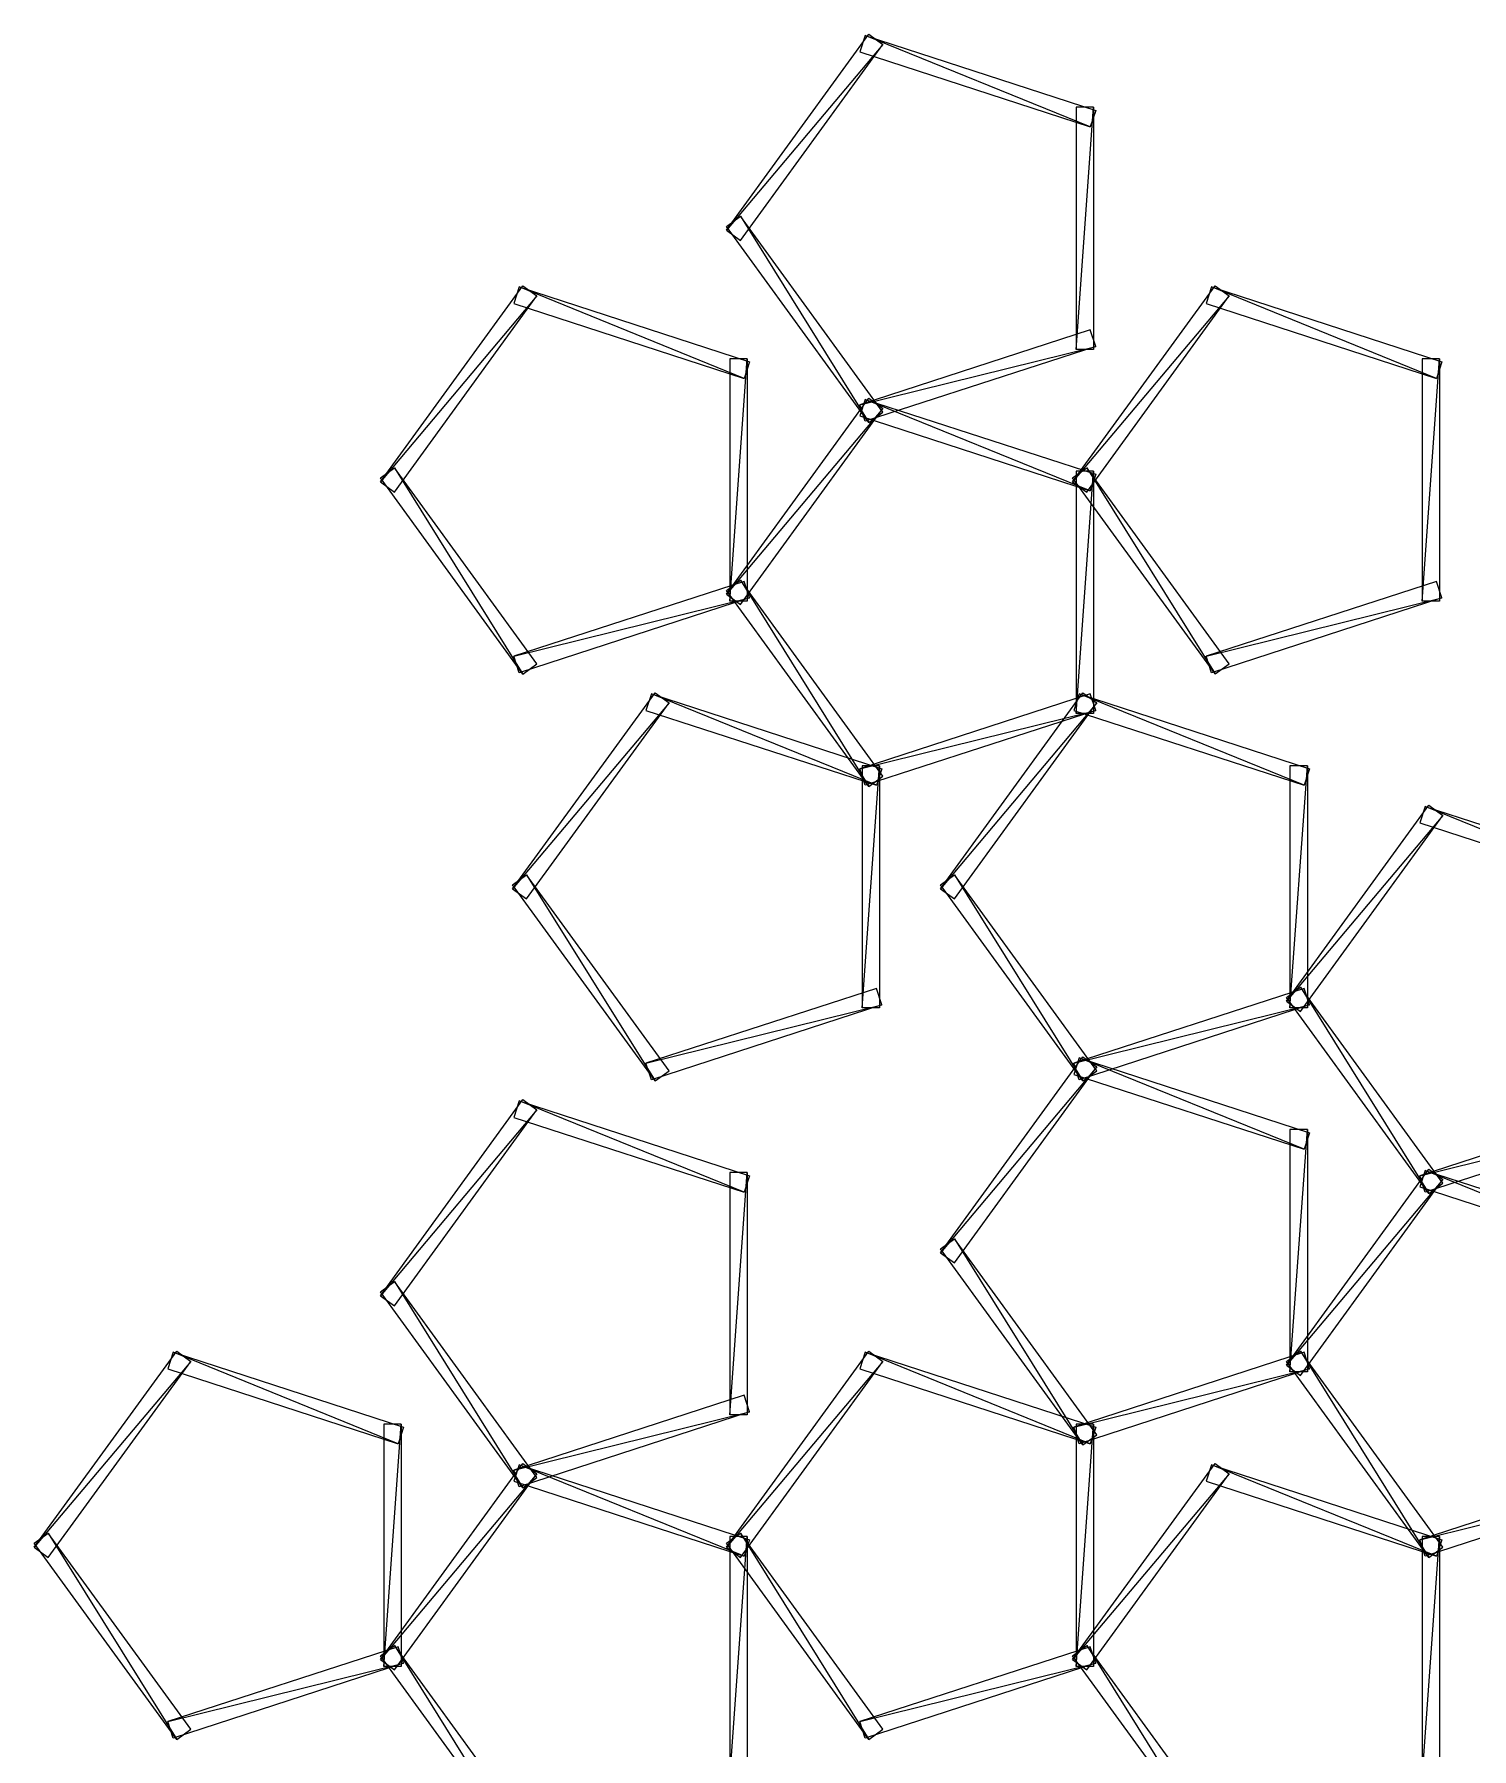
# Model space of a CAD drawing. Header units: metres. Extents: x 99 to 538, y -136 to 284.
# Drawn here: x 236.2 to 319, y 185.2 to 284 of the extents above; entities that cross this region are included whole.
import ezdxf

# ---------------------------------------------------------------- set-up
doc = ezdxf.new("R2010")
doc.units = ezdxf.units.M

msp = doc.modelspace()

# ---------------------------------------------------------------- linework, layer by layer
for points in [[(285.06683, 283.4294), (276.05234, 272.7233), (284.2578, 284.0172), (284.2579, 284.0173, 0.0001)], [(284.04742, 283.94882), (283.7384, 282.99777), (297.01517, 278.6839), (297.01526, 278.684, 0.0001)], [(297.01517, 278.6839), (284.04742, 283.94882), (297.3242, 279.63495), (297.32428, 279.63504, 0.0001)], [(276.05234, 272.7233), (276.86136, 272.13553), (285.06683, 283.4294), (285.06693, 283.4295, 0.0001)], [(297.19415, 279.81393), (296.19415, 279.81393), (296.19415, 265.8539), (296.19424, 265.854, 0.0001)], [(296.19415, 265.8539), (297.19415, 279.81393), (297.19415, 265.8539), (297.19424, 265.854, 0.0001)], [(276.86136, 273.53235), (284.2578, 261.65067), (276.05234, 272.94455), (276.05243, 272.94464, 0.0001)], [(284.2578, 261.65067), (285.06683, 262.23843), (276.86136, 273.53235), (276.86145, 273.53244, 0.0001)], [(265.1234, 268.93967), (256.10892, 258.23355), (264.3144, 269.52747), (264.31448, 269.52756, 0.0001)], [(256.10892, 258.23355), (256.91794, 257.64578), (265.1234, 268.93967), (265.1235, 268.93976, 0.0001)], [(264.104, 269.45908), (263.79498, 268.50803), (277.07175, 264.19415), (277.07184, 264.19424, 0.0001)], [(277.07175, 264.19415), (264.104, 269.45908), (277.38077, 265.1452), (277.38086, 265.1453, 0.0001)], [(305.01025, 268.9397), (295.99576, 258.23358), (304.20123, 269.52747), (304.20132, 269.52756, 0.0001)], [(295.99576, 258.23358), (296.80478, 257.6458), (305.01025, 268.9397), (305.01035, 268.9398, 0.0001)], [(303.99084, 269.4591), (303.68182, 268.50806), (316.9586, 264.19418), (316.95868, 264.19427, 0.0001)], [(316.9586, 264.19418), (303.99084, 269.4591), (317.2676, 265.14523), (317.2677, 265.14532, 0.0001)], [(297.3242, 266.0329), (297.01517, 266.98395), (283.7384, 262.67007), (283.7385, 262.67017, 0.0001)], [(283.7384, 262.67007), (297.3242, 266.0329), (284.04742, 261.71902), (284.04752, 261.71912, 0.0001)], [(277.25073, 265.3242), (276.25073, 265.3242), (276.25073, 251.36418), (276.25082, 251.36429, 0.0001)], [(276.25073, 251.36418), (277.25073, 265.3242), (277.25073, 251.36418), (277.25082, 251.36429, 0.0001)], [(317.13757, 265.32422), (316.13757, 265.32422), (316.13757, 251.36421), (316.13766, 251.36432, 0.0001)], [(316.13757, 251.36421), (317.13757, 265.32422), (317.13757, 251.36421), (317.13766, 251.36432, 0.0001)], [(285.06683, 262.45966), (276.05234, 251.75357), (284.2578, 263.04745), (284.2579, 263.04755, 0.0001)], [(284.04742, 262.9791), (283.7384, 262.02805), (297.01517, 257.71417), (297.01526, 257.71426, 0.0001)], [(297.01517, 257.71417), (284.04742, 262.9791), (297.3242, 258.66522), (297.32428, 258.6653, 0.0001)], [(276.05234, 251.75357), (276.86136, 251.16579), (285.06683, 262.45966), (285.06693, 262.45975, 0.0001)], [(256.91794, 259.04257), (264.3144, 247.1609), (256.10892, 258.45477), (256.109, 258.45486, 0.0001)], [(264.3144, 247.1609), (265.1234, 247.74869), (256.91794, 259.04257), (256.91803, 259.04266, 0.0001)], [(296.80478, 259.0426), (304.20123, 247.16095), (295.99576, 258.45483), (295.99585, 258.45493, 0.0001)], [(297.19415, 258.8442), (296.19415, 258.8442), (296.19415, 244.8842), (296.19424, 244.88431, 0.0001)], [(296.19415, 244.8842), (297.19415, 258.8442), (297.19415, 244.8842), (297.19424, 244.88431, 0.0001)], [(304.20123, 247.16095), (305.01025, 247.74873), (296.80478, 259.0426), (296.80487, 259.0427, 0.0001)], [(277.38077, 251.54315), (277.07175, 252.4942), (263.79498, 248.18033), (263.79507, 248.18044, 0.0001)], [(276.86136, 252.56256), (284.2578, 240.6809), (276.05234, 251.97478), (276.05243, 251.97488, 0.0001)], [(284.2578, 240.6809), (285.06683, 241.26868), (276.86136, 252.56256), (276.86145, 252.56267, 0.0001)], [(317.2676, 251.5432), (316.9586, 252.49425), (303.68182, 248.18037), (303.68192, 248.18048, 0.0001)], [(263.79498, 248.18033), (277.38077, 251.54315), (264.104, 247.22926), (264.1041, 247.22937, 0.0001)], [(303.68182, 248.18037), (317.2676, 251.5432), (303.99084, 247.22931), (303.99094, 247.22942, 0.0001)], [(272.74112, 245.49478), (263.72662, 234.78868), (271.9321, 246.08257), (271.9322, 246.08267, 0.0001)], [(271.7217, 246.01419), (271.4127, 245.06314), (284.68945, 240.74925), (284.68954, 240.74936, 0.0001)], [(284.68945, 240.74925), (271.7217, 246.01419), (284.99847, 241.70032), (284.99857, 241.70042, 0.0001)], [(297.3242, 245.06314), (297.01517, 246.01419), (283.7384, 241.70032), (283.7385, 241.70042, 0.0001)], [(297.39255, 245.49478), (288.37805, 234.78868), (296.58353, 246.08257), (296.58362, 246.08267, 0.0001)], [(296.37314, 246.01424), (296.06412, 245.06319), (309.34088, 240.7493), (309.34097, 240.7494, 0.0001)], [(309.34088, 240.7493), (296.37314, 246.01424), (309.6499, 241.70036), (309.65, 241.70047, 0.0001)], [(263.72662, 234.78868), (264.53564, 234.2009), (272.74112, 245.49478), (272.7412, 245.49489, 0.0001)], [(283.7384, 241.70032), (297.3242, 245.06314), (284.04742, 240.74925), (284.04752, 240.74936, 0.0001)], [(288.37805, 234.78868), (289.18707, 234.2009), (297.39255, 245.49478), (297.39264, 245.49489, 0.0001)], [(284.86844, 241.87929), (283.86844, 241.87929), (283.86844, 227.91928), (283.86853, 227.91939, 0.0001)], [(283.86844, 227.91928), (284.86844, 241.87929), (284.86844, 227.91928), (284.86853, 227.91939, 0.0001)], [(309.51987, 241.87933), (308.51987, 241.87933), (308.51987, 227.91933), (308.51996, 227.91943, 0.0001)], [(308.51987, 227.91933), (309.51987, 241.87933), (309.51987, 227.91933), (309.51996, 227.91943, 0.0001)], [(317.33597, 239.0148), (308.32147, 228.3087), (316.52695, 239.60258), (316.52704, 239.60269, 0.0001)], [(316.31656, 239.53421), (316.00754, 238.58316), (329.2843, 234.26927), (329.2844, 234.26938, 0.0001)], [(329.2843, 234.26927), (316.31656, 239.53421), (329.59332, 235.22034), (329.5934, 235.22044, 0.0001)], [(308.32147, 228.3087), (309.1305, 227.72092), (317.33597, 239.0148), (317.33606, 239.01491, 0.0001)], [(264.53564, 235.59769), (271.9321, 223.71602), (263.72662, 235.0099), (263.7267, 235.01001, 0.0001)], [(271.9321, 223.71602), (272.74112, 224.3038), (264.53564, 235.59769), (264.53574, 235.5978, 0.0001)], [(289.18707, 235.5977), (296.58353, 223.71603), (288.37805, 235.00992), (288.37814, 235.01003, 0.0001)], [(296.58353, 223.71603), (297.39255, 224.30382), (289.18707, 235.5977), (289.18716, 235.59781, 0.0001)], [(284.99847, 228.09827), (284.68945, 229.04932), (271.4127, 224.73544), (271.41278, 224.73555, 0.0001)], [(309.6499, 228.09831), (309.34088, 229.04936), (296.06412, 224.73549), (296.0642, 224.7356, 0.0001)], [(309.1305, 229.11772), (316.52695, 217.23605), (308.32147, 228.52994), (308.32156, 228.53004, 0.0001)], [(316.52695, 217.23605), (317.33597, 217.82384), (309.1305, 229.11772), (309.13058, 229.11783, 0.0001)], [(271.4127, 224.73544), (284.99847, 228.09827), (271.7217, 223.78438), (271.7218, 223.78448, 0.0001)], [(296.06412, 224.73549), (309.6499, 228.09831), (296.37314, 223.78442), (296.37323, 223.78453, 0.0001)], [(297.39255, 224.52505), (288.37805, 213.81895), (296.58353, 225.11284), (296.58362, 225.11295, 0.0001)], [(288.37805, 213.81895), (289.18707, 213.23117), (297.39255, 224.52505), (297.39264, 224.52516, 0.0001)], [(296.37314, 225.0445), (296.06412, 224.09344), (309.34088, 219.77956), (309.34097, 219.77966, 0.0001)], [(309.34088, 219.77956), (296.37314, 225.0445), (309.6499, 220.73062), (309.65, 220.73073, 0.0001)], [(265.1234, 222.04993), (256.10892, 211.34383), (264.3144, 222.63771), (264.31448, 222.63782, 0.0001)], [(264.104, 222.56934), (263.79498, 221.61829), (277.07175, 217.3044), (277.07184, 217.3045, 0.0001)], [(277.07175, 217.3044), (264.104, 222.56934), (277.38077, 218.25546), (277.38086, 218.25557, 0.0001)], [(329.59332, 221.61833), (329.2843, 222.56938), (316.00754, 218.25551), (316.00763, 218.25562, 0.0001)], [(256.10892, 211.34383), (256.91794, 210.75604), (265.1234, 222.04993), (265.1235, 222.05003, 0.0001)], [(316.00754, 218.25551), (329.59332, 221.61833), (316.31656, 217.30444), (316.31665, 217.30455, 0.0001)], [(309.51987, 220.90959), (308.51987, 220.90959), (308.51987, 206.94958), (308.51996, 206.94969, 0.0001)], [(308.51987, 206.94958), (309.51987, 220.90959), (309.51987, 206.94958), (309.51996, 206.94969, 0.0001)], [(277.25073, 218.43443), (276.25073, 218.43443), (276.25073, 204.47443), (276.25082, 204.47453, 0.0001)], [(276.25073, 204.47443), (277.25073, 218.43443), (277.25073, 204.47443), (277.25082, 204.47453, 0.0001)], [(317.33597, 218.04507), (308.32147, 207.33897), (316.52695, 218.63286), (316.52704, 218.63297, 0.0001)], [(316.31656, 218.56451), (316.00754, 217.61346), (329.2843, 213.29958), (329.2844, 213.29968, 0.0001)], [(329.2843, 213.29958), (316.31656, 218.56451), (329.59332, 214.25064), (329.5934, 214.25075, 0.0001)], [(308.32147, 207.33897), (309.1305, 206.75119), (317.33597, 218.04507), (317.33606, 218.04518, 0.0001)], [(289.18707, 214.62796), (296.58353, 202.74629), (288.37805, 214.04018), (288.37814, 214.04028, 0.0001)], [(296.58353, 202.74629), (297.39255, 203.33408), (289.18707, 214.62796), (289.18716, 214.62807, 0.0001)], [(256.91794, 212.15285), (264.3144, 200.27118), (256.10892, 211.56506), (256.109, 211.56517, 0.0001)], [(264.3144, 200.27118), (265.1234, 200.85896), (256.91794, 212.15285), (256.91803, 212.15295, 0.0001)], [(245.18001, 207.56021), (236.16551, 196.85411), (244.371, 208.148), (244.37111, 208.1481, 0.0001)], [(236.16551, 196.85411), (236.97452, 196.26633), (245.18001, 207.56021), (245.18011, 207.56032, 0.0001)], [(244.1606, 208.07962), (243.85158, 207.12857), (257.12833, 202.81468), (257.12842, 202.81479, 0.0001)], [(257.12833, 202.81468), (244.1606, 208.07962), (257.43735, 203.76575), (257.43744, 203.76585, 0.0001)], [(285.06683, 207.56018), (276.05234, 196.85408), (284.2578, 208.14796), (284.2579, 208.14807, 0.0001)], [(276.05234, 196.85408), (276.86136, 196.2663), (285.06683, 207.56018), (285.06693, 207.56029, 0.0001)], [(284.04742, 208.07959), (283.7384, 207.12854), (297.01517, 202.81465), (297.01526, 202.81476, 0.0001)], [(297.01517, 202.81465), (284.04742, 208.07959), (297.3242, 203.76572), (297.32428, 203.76582, 0.0001)], [(309.6499, 207.12854), (309.34088, 208.07959), (296.06412, 203.76572), (296.0642, 203.76582, 0.0001)], [(309.1305, 208.14795), (316.52695, 196.26628), (308.32147, 207.56017), (308.32156, 207.56027, 0.0001)], [(316.52695, 196.26628), (317.33597, 196.85406), (309.1305, 208.14795), (309.13058, 208.14806, 0.0001)], [(296.06412, 203.76572), (309.6499, 207.12854), (296.37314, 202.81465), (296.37323, 202.81476, 0.0001)], [(277.38077, 204.65341), (277.07175, 205.60446), (263.79498, 201.29059), (263.79507, 201.2907, 0.0001)], [(263.79498, 201.29059), (277.38077, 204.65341), (264.104, 200.33952), (264.1041, 200.33963, 0.0001)], [(257.3073, 203.94472), (256.3073, 203.94472), (256.3073, 189.98471), (256.3074, 189.98482, 0.0001)], [(256.3073, 189.98471), (257.3073, 203.94472), (257.3073, 189.98471), (257.3074, 189.98482, 0.0001)], [(297.19415, 203.94469), (296.19415, 203.94469), (296.19415, 189.98468), (296.19424, 189.98479, 0.0001)], [(296.19415, 189.98468), (297.19415, 203.94469), (297.19415, 189.98468), (297.19424, 189.98479, 0.0001)], [(265.1234, 201.0802), (256.10892, 190.3741), (264.3144, 201.66798), (264.31448, 201.66809, 0.0001)], [(264.104, 201.5996), (263.79498, 200.64854), (277.07175, 196.33466), (277.07184, 196.33476, 0.0001)], [(277.07175, 196.33466), (264.104, 201.5996), (277.38077, 197.28572), (277.38086, 197.28583, 0.0001)], [(305.01025, 201.08017), (295.99576, 190.37407), (304.20123, 201.66795), (304.20132, 201.66806, 0.0001)], [(303.99084, 201.59958), (303.68182, 200.64853), (316.9586, 196.33464), (316.95868, 196.33475, 0.0001)], [(316.9586, 196.33464), (303.99084, 201.59958), (317.2676, 197.2857), (317.2677, 197.28581, 0.0001)], [(329.59332, 200.64856), (329.2843, 201.59961), (316.00754, 197.28574), (316.00763, 197.28584, 0.0001)], [(256.10892, 190.3741), (256.91794, 189.78632), (265.1234, 201.0802), (265.1235, 201.0803, 0.0001)], [(295.99576, 190.37407), (296.80478, 189.78629), (305.01025, 201.08017), (305.01035, 201.08028, 0.0001)], [(316.00754, 197.28574), (329.59332, 200.64856), (316.31656, 196.33467), (316.31665, 196.33478, 0.0001)], [(236.97452, 197.66312), (244.371, 185.78145), (236.16551, 197.07533), (236.16562, 197.07544, 0.0001)], [(244.371, 185.78145), (245.18001, 186.36923), (236.97452, 197.66312), (236.97462, 197.66322, 0.0001)], [(276.86136, 197.66312), (284.2578, 185.78145), (276.05234, 197.07533), (276.05243, 197.07544, 0.0001)], [(284.2578, 185.78145), (285.06683, 186.36923), (276.86136, 197.66312), (276.86145, 197.66322, 0.0001)], [(277.25073, 197.46472), (276.25073, 197.46472), (276.25073, 183.50471), (276.25082, 183.50482, 0.0001)], [(276.25073, 183.50471), (277.25073, 197.46472), (277.25073, 183.50471), (277.25082, 183.50482, 0.0001)], [(317.13757, 197.4647), (316.13757, 197.4647), (316.13757, 183.5047), (316.13766, 183.5048, 0.0001)], [(316.13757, 183.5047), (317.13757, 197.4647), (317.13757, 183.5047), (317.13766, 183.5048, 0.0001)], [(257.43735, 190.1637), (257.12833, 191.11475), (243.85156, 186.80087), (243.85167, 186.80098, 0.0001)], [(256.91794, 191.1831), (264.3144, 179.30144), (256.10892, 190.59532), (256.109, 190.59543, 0.0001)], [(264.3144, 179.30144), (265.1234, 179.88922), (256.91794, 191.1831), (256.91803, 191.18321, 0.0001)], [(297.3242, 190.1637), (297.01517, 191.11475), (283.7384, 186.80087), (283.7385, 186.80098, 0.0001)], [(296.80478, 191.1831), (304.20123, 179.30144), (295.99576, 190.59532), (295.99585, 190.59543, 0.0001)], [(304.20123, 179.30144), (305.01025, 179.88922), (296.80478, 191.1831), (296.80487, 191.18321, 0.0001)], [(243.85156, 186.80087), (257.43735, 190.1637), (244.16058, 185.84981), (244.16069, 185.84991, 0.0001)], [(283.7384, 186.80087), (297.3242, 190.1637), (284.04742, 185.84981), (284.04752, 185.84991, 0.0001)]]:
    msp.add_3dface(points)

doc.saveas('drawing.dxf')
